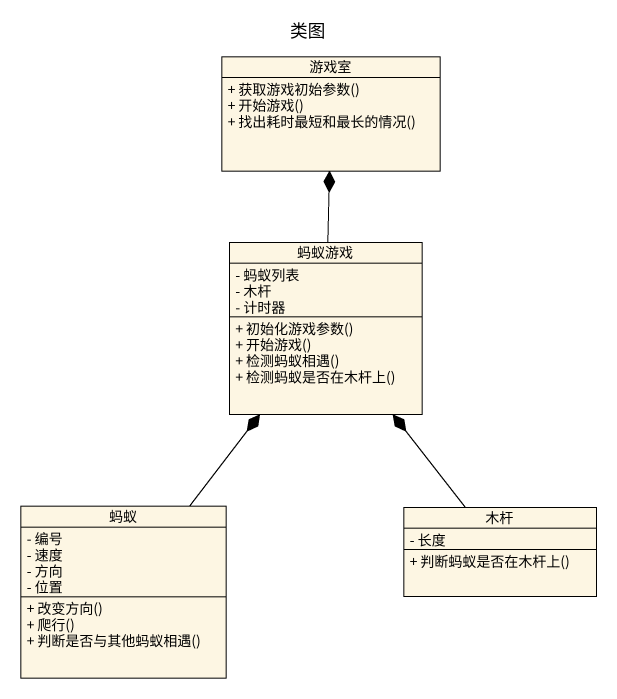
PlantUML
@startuml
title 类图
hide circle
hide empty members
skinparam classAttributeIconSize 0
class 游戏室 {
  + 获取游戏初始参数()
  + 开始游戏()
  + 找出耗时最短和最长的情况()
}
class 蚂蚁游戏 {
  - 蚂蚁列表
  - 木杆
  - 计时器
  + 初始化游戏参数()
  + 开始游戏()
  + 检测蚂蚁相遇()
  + 检测蚂蚁是否在木杆上()
}
class 蚂蚁 {
  - 编号
  - 速度
  - 方向
  - 位置
  + 改变方向()
  + 爬行()
  + 判断是否与其他蚂蚁相遇()
}
class 木杆 {
  - 长度
  + 判断蚂蚁是否在木杆上()
}
蚂蚁游戏 -up-* 游戏室
蚂蚁 -up-* 蚂蚁游戏
木杆 -up-* 蚂蚁游戏
@enduml
